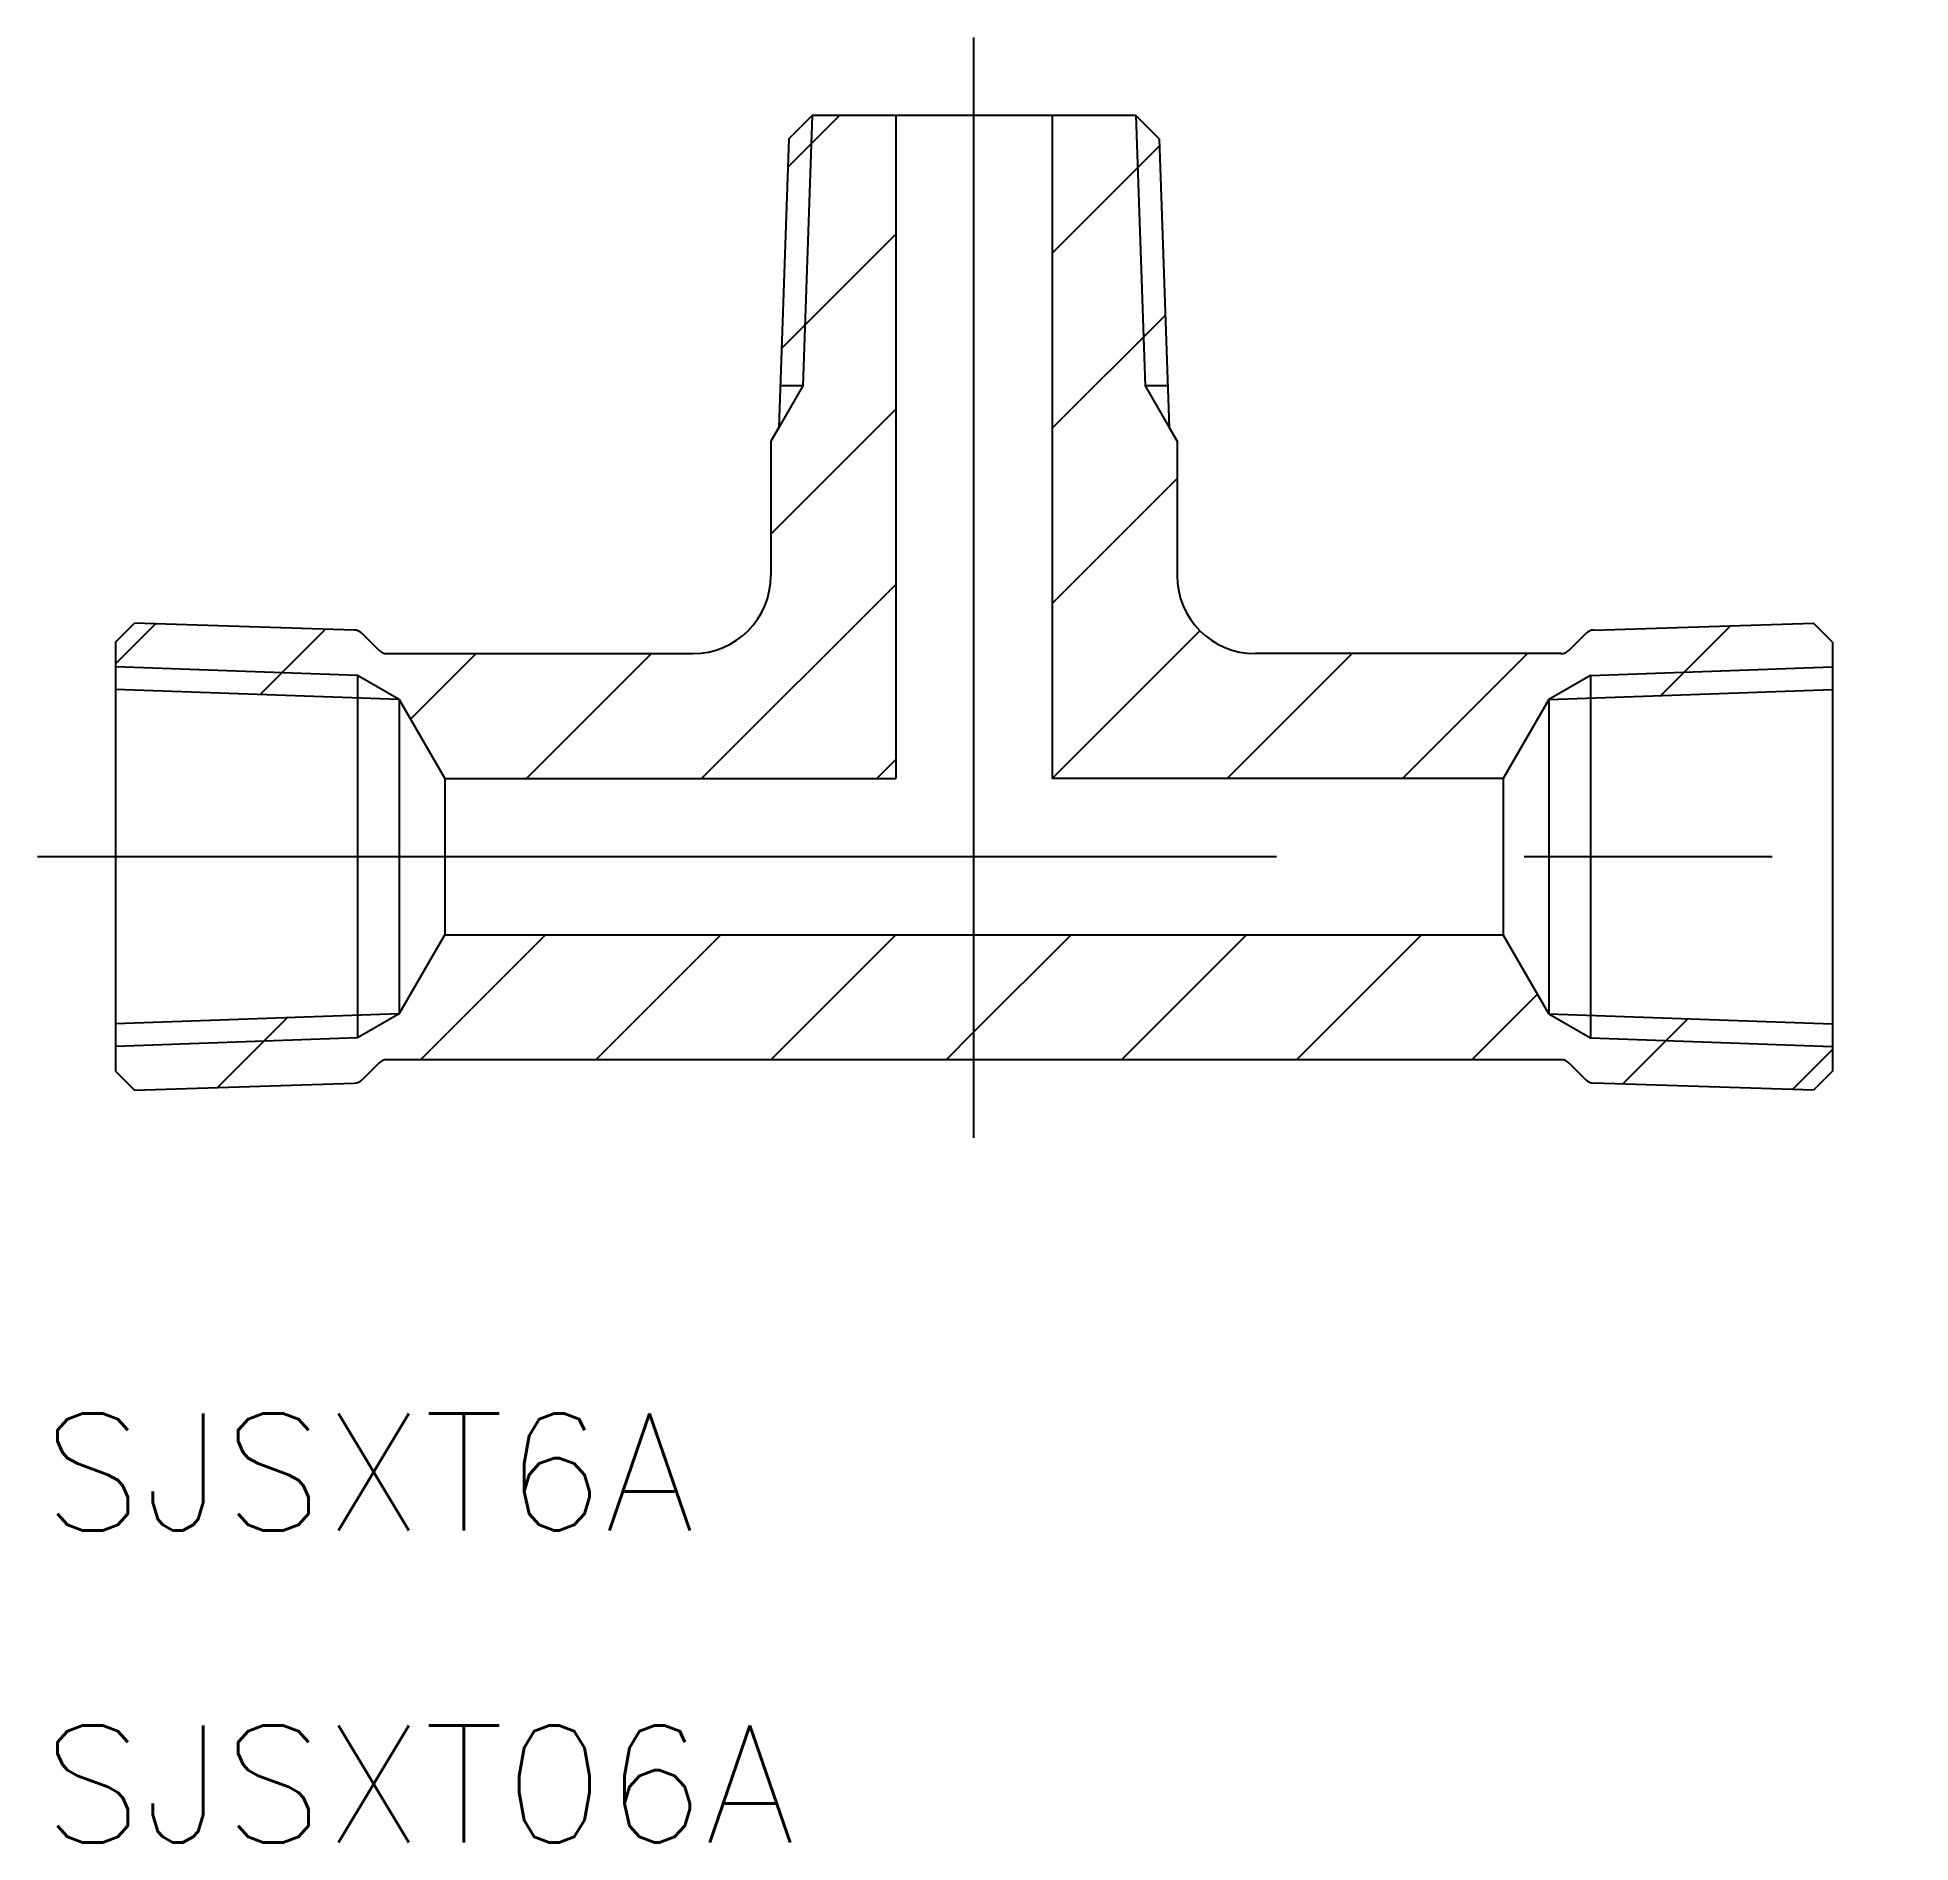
# Model space of a CAD drawing. Extents: x -24 to 24, y -25.3 to 21.
import ezdxf

# ---------------------------------------------------------------- set-up
doc = ezdxf.new("R2010")
doc.units = 0
doc.linetypes.add('CENTER', pattern=[50.8, 31.75, -6.35, 6.35, -6.35])
doc.layers.get('0').update_dxf_attribs({"linetype": 'CONTINUOUS'})
doc.layers.add('CENTER', color=1, linetype='CENTER')
doc.styles.get("Standard").update_dxf_attribs({"font": 'txt.shx', "height": 3, "bigfont": 'bigfont.shx'})

msp = doc.modelspace()

# ---------------------------------------------------------------- linework, layer by layer
at = {"color": 3, "linetype": 'CONTINUOUS'}
for p, q in [((-4.771, 17.679), (-3.451, 19)), ((-4.144, 19), (-4.386, 12.071)), ((4.144, 19), (4.386, 12.071)), ((2, 15.47), (4.753, 18.223)), ((-4.934, 13.027), (-2, 15.961)), ((2, 10.98), (4.904, 13.884)), ((-4.386, 12.071), (-5.005, 11)), ((4.386, 12.071), (5.005, 11)), ((-5.205, 8.266), (-2, 11.47)), ((2, 6.49), (5.205, 9.695)), ((-6.98, 2), (-2, 6.98)), ((-22, 4.941), (-20.973, 5.968)), ((-17.736, 4.715), (-16.619, 5.832)), ((2, 2), (5.79, 5.79)), ((18.202, 4.731), (19.389, 5.918)), ((-15.8, 4.647), (-22, 4.864)), ((-14.437, 3.524), (-12.756, 5.205)), ((-11.47, 2), (-8.266, 5.205)), ((6.49, 2), (9.695, 5.205)), ((10.98, 2), (14.185, 5.205)), ((15.8, 4.647), (22, 4.864)), ((-18.297, 4.154), (-17.736, 4.715)), ((-14.729, 4.029), (-15.8, 4.647)), ((15.8, 4.647), (14.729, 4.029)), ((17.6, 4.129), (18.202, 4.731)), ((-2.49, 2), (-2, 2.49)), ((-14.185, -5.205), (-10.98, -2)), ((-9.695, -5.205), (-6.49, -2)), ((-5.205, -5.205), (-2, -2)), ((0, -4.49), (2.49, -2)), ((3.776, -5.205), (6.98, -2)), ((8.266, -5.205), (11.47, -2)), ((12.756, -5.205), (14.437, -3.524)), ((-18.202, -4.731), (-17.6, -4.129)), ((-14.729, -4.029), (-15.8, -4.647)), ((14.729, -4.029), (15.8, -4.647)), ((17.736, -4.715), (18.297, -4.154)), ((-15.8, -4.647), (-22, -4.864)), ((-19.389, -5.918), (-18.202, -4.731)), ((-0.714, -5.205), (0, -4.49)), ((15.8, -4.647), (22, -4.864)), ((16.619, -5.832), (17.736, -4.715)), ((20.973, -5.968), (22, -4.941))]:
    msp.add_line(p, q, dxfattribs=at)
at = {"color": 7, "linetype": 'CONTINUOUS'}
for p, q in [((-4.746, 18.398), (-4.144, 19)), ((4.144, 19), (-4.144, 19)), ((-2, 19), (-2, 2)), ((2, 19), (2, 2)), ((4.746, 18.398), (4.144, 19)), ((-4.746, 18.398), (-5.005, 11)), ((4.746, 18.398), (5.005, 11)), ((-4.386, 12.071), (-4.967, 12.071)), ((4.967, 12.071), (4.386, 12.071)), ((-5.005, 11), (-5.205, 10.654)), ((-5.205, 10.654), (-5.205, 7.205)), ((5.005, 11), (5.205, 10.654)), ((5.205, 10.654), (5.205, 7.205)), ((-22, 5.5), (-21.515, 5.985)), ((-15.883, 5.809), (-21.515, 5.985)), ((15.883, 5.809), (21.515, 5.985)), ((22, 5.5), (21.515, 5.985)), ((-22, 5.5), (-22, -5.5)), ((-15.252, 5.292), (-15.681, 5.721)), ((15.252, 5.292), (15.681, 5.721)), ((22, 5.5), (22, -5.5)), ((-15.04, 5.205), (-7.205, 5.205)), ((15.04, 5.205), (7.205, 5.205)), ((-15.8, 4.647), (-15.8, -4.647)), ((15.8, 4.647), (15.8, -4.647)), ((-14.729, 4.029), (-22, 4.283)), ((-14.729, 4.029), (-14.729, -4.029)), ((-14.729, 4.029), (-13.557, 2)), ((14.729, 4.029), (13.557, 2)), ((14.729, 4.029), (22, 4.283)), ((14.729, 4.029), (14.729, -4.029)), ((-13.557, 2), (-2, 2)), ((-13.557, 2), (-13.557, -2)), ((13.557, 2), (2, 2)), ((13.557, 2), (13.557, -2)), ((-14.729, -4.029), (-13.557, -2)), ((-13.557, -2), (13.557, -2)), ((14.729, -4.029), (13.557, -2)), ((-14.729, -4.029), (-22, -4.283)), ((14.729, -4.029), (22, -4.283)), ((15.04, -5.205), (-15.04, -5.205)), ((-22, -5.5), (-21.515, -5.985)), ((-15.252, -5.292), (-15.681, -5.721)), ((15.252, -5.292), (15.681, -5.721)), ((22, -5.5), (21.515, -5.985)), ((-21.515, -5.985), (-15.883, -5.809)), ((21.515, -5.985), (15.883, -5.809))]:
    msp.add_line(p, q, dxfattribs=at)
for centre, radius, start, end in [((-7.205, 7.205), 2, 270, 0), ((7.205, 7.205), 2, 180, 270), ((-15.893, 5.509), 0.3, 45, 88.2101), ((15.893, 5.509), 0.3, 91.7899, 135), ((-15.04, 5.505), 0.3, 225, 270), ((15.04, 5.505), 0.3, 270, 315), ((-15.04, -5.505), 0.3, 90, 135), ((15.04, -5.505), 0.3, 45, 90), ((-15.893, -5.509), 0.3, 271.7899, 315), ((15.893, -5.509), 0.3, 225, 268.2101)]:
    msp.add_arc(centre, radius, start, end, dxfattribs=at)
at = {"layer": 'CENTER', "color": 1, "linetype": 'CENTER'}
for p, q in [((0, -7.205), (0, 21)), ((-24, 0), (24, 0))]:
    msp.add_line(p, q, dxfattribs=at)

# ---------------------------------------------------------------- texts
at = {"color": 7, "linetype": 'CONTINUOUS'}
for s, p in [('SJSXT6A', (-23.871, -17.273)), ('SJSXT06A', (-23.871, -25.273))]:
    msp.add_text(s, height=3, dxfattribs=at).set_placement(p)

doc.saveas('drawing.dxf')
